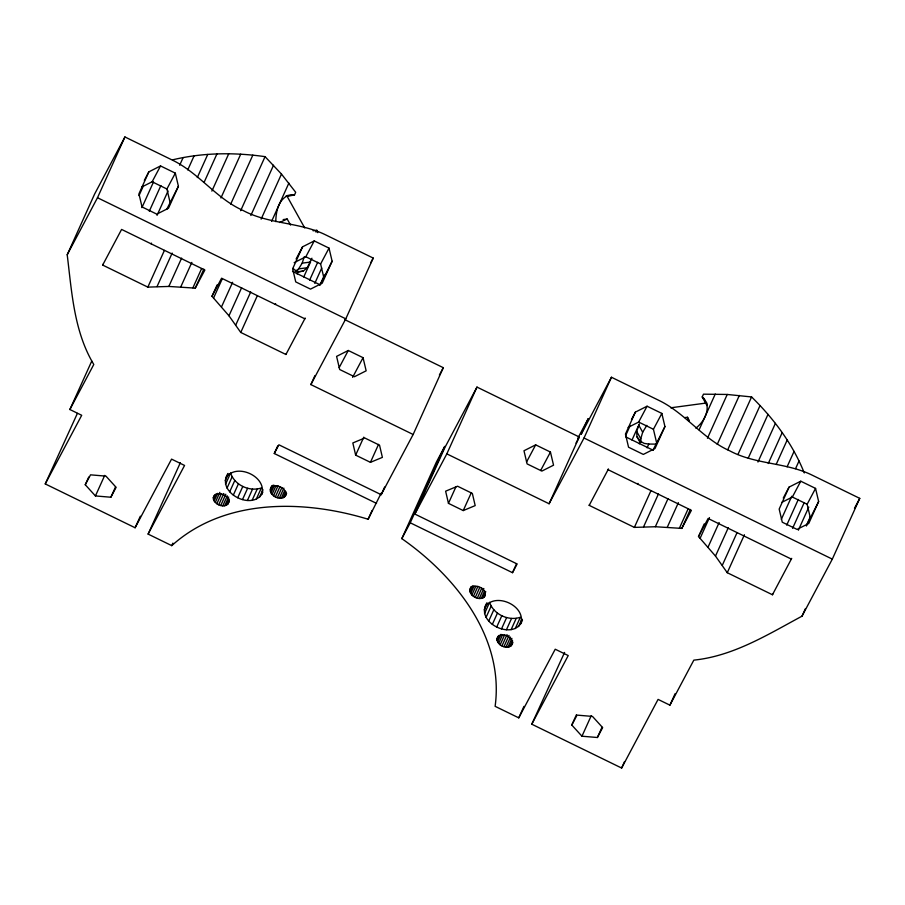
<?xml version="1.0" encoding="UTF-8"?>
<svg xmlns="http://www.w3.org/2000/svg" width="905" height="905" viewBox="0 0 905 905"><rect width="100%" height="100%" fill="white"/><g stroke="black" fill="none" stroke-linecap="round" stroke-linejoin="round"><path stroke-width="1.36" d="M275.765 221.612C275.98 212.019 278.05 200.548 287.473 195.695L294.442 195.095L295.697 192.301L281.478 174.065L265.052 156.655C234.35 152.278 202.731 152.549 172.482 159.868M213.297 497.716C215.661 489.82 229.033 494.605 228.965 501.811C226.612 509.696 213.229 504.922 213.297 497.716L214.428 495.205M470.227 588.929C474.695 582.051 489.345 589.777 484.254 597.051C478.078 601.927 465.781 593.827 471.358 586.417M641.091 442.251L640.785 438.767L642.674 432.217L646.837 425.35M262.891 491.992C253.954 512.207 215.254 492.784 227.981 473.428M261.76 494.492C267.348 476.799 237.121 462.67 226.284 477.195M522.468 620.038C514.832 642.12 473.937 622.674 486.992 602.73M520.771 623.805C526.359 606.101 496.132 591.972 485.295 606.497M640.061 442.353L636.973 436.81L636.69 431.414L639.292 423.913M295.29 271.443L298.605 268.898L302.168 263.163L304.238 256.76M311.931 258.23L307.214 267.744L303.288 271.07L299.103 271.805L294.623 269.916L293.141 268.4M286.58 493.327C283.831 504.176 264.713 494.73 271.953 485.861M285.448 495.838C288.028 488.485 275.471 482.489 270.821 488.361M496.969 638.726C499.82 631.147 512.988 636.158 512.558 643.421C509.719 651 496.54 645.989 496.969 638.726L498.101 636.215M381.152 493.202L368.131 519.244C303.876 499.628 224.508 497.999 171.758 545.636L148.115 534.097L184.563 465.453L171.565 459.118L135.105 527.751L45.25 483.926L81.699 415.282L69.877 409.513L93.792 364.477C73.905 331.434 71.812 292.01 67.208 254.769L94.64 193.998L124.924 136.96L172.222 160.027C198.851 172.821 216.159 198.546 243.196 210.548C269.034 224.395 299.713 221.974 325.924 235.006L373.222 258.072L345.789 318.843L310.868 384.591L413.144 434.479L443.303 367.69L344.816 319.657M67.208 254.769L97.491 197.731L124.924 136.96M102.661 265.075L121.598 229.429L204.869 270.052L195.265 288.129L168.828 286.444L147.843 287.123L102.661 265.075L103 264.328M148.85 171.848L138.94 193.817L142.028 206.928L156.814 214.146L168.488 208.229L178.409 186.272L175.321 173.149L160.536 165.943L148.85 171.848L144.325 180.378M139.008 195.593L143.069 186.6M141.915 207.652L153.511 181.962M149.291 211.238L160.886 185.548M157.04 215.356L168.059 190.955M179.654 165.264L183.138 157.561M69.877 409.513L91.744 361.095M151.158 243.852L151.486 243.106M166.69 209.428L178.409 186.272M45.25 483.926L77.389 413.393M187.742 169.914L194.123 155.796M147.843 287.123L164.416 250.402M197.313 177.55L207.754 154.427M157.04 286.58L172.165 253.083M204.157 182.233L216.951 153.884M168.828 286.444L181.622 258.106M211.872 191.113L228.739 153.76M85.262 484.741L90.523 474.842L105.953 476.132L116.123 487.331L110.863 497.23L95.432 495.94L85.262 484.741L88.747 477.037M180.796 286.874L191.849 262.393M220.933 197.98L240.707 154.178M95.432 495.94L104.72 475.385M192.912 287.835L201.634 268.514M230.718 204.1L252.823 155.151M195.265 288.129L203.829 269.17M110.863 497.23L115.501 486.958M240.651 210.718L265.052 156.655M211.985 296.286L221.589 278.208L304.861 318.82L305.2 318.074L285.923 354.477L240.753 332.44L228.965 315.788L211.985 296.286L217.121 284.905M213.614 297.937L222.347 278.616M250.843 215.492L273.525 165.242M221.567 306.761L232.619 282.281M261.115 219.157L281.478 174.065M228.965 315.788L241.635 287.722M271.579 221.408L288.876 183.093M135.105 527.751L140.332 516.201M235.786 324.986L250.719 291.93M148.115 534.097L180.333 462.749M240.753 332.44L257.325 295.72M275.301 304.408L275.64 303.661M302.564 246.827L292.643 268.796L295.731 281.908L310.517 289.114L322.203 283.208L332.124 261.24L329.024 248.128L314.25 240.911L302.564 246.827L296.093 259.011M171.758 545.636L172.9 543.124M297.123 273.932L298.254 271.409M315.992 232.144L316.829 230.277L313.062 230.775M303.752 276.964L310.098 262.903M309.612 280.199L317.689 262.303M213.456 499.277L215.729 494.254M214.146 500.872L217.539 493.349M215.3 502.399L219.836 492.354M225.255 480.566L228.094 474.288M314.793 283.389L321.716 268.05M225.503 484.299L230.605 472.998C234.486 485.08 249.463 491.992 261.319 487.987L256.228 499.277M216.849 503.734L221.386 493.7M285.923 354.477L286.263 353.731M218.705 504.809L223.795 493.519M227.019 488.134L232.121 476.833M319.85 285.233L324.465 275.007M220.718 505.533L225.809 494.243M320.404 284.408L332.124 261.24M222.754 505.861L227.291 495.827M229.689 491.811L234.791 480.521M224.689 505.782L228.648 497.003M226.374 505.284L229.203 499.017M227.709 504.424L229.406 500.657M233.332 495.08L238.434 483.79M237.71 497.727L242.811 486.438M242.517 499.56L247.619 488.27M247.427 500.465L252.518 489.175M252.099 500.363L257.201 489.073M376.548 503.395L274.272 453.507L277.722 445.871M259.52 497.275L262.914 489.752M310.868 384.591L314.929 375.598M270.335 489.752L272.032 485.985M270.38 491.291L273.22 485.023M270.957 492.886L274.362 485.363M272.032 494.435L275.991 485.657M273.514 495.816L278.039 485.781M275.312 496.958L279.837 486.913M277.303 497.75L281.828 487.716M279.351 498.169L283.876 488.134M281.308 498.169L284.713 490.646M283.061 497.761L285.889 491.483M284.475 496.969L286.172 493.202M355.654 455.136L352.826 442.952L364.76 437.986L379.546 445.192L382.385 457.376L370.439 462.342L355.654 455.136L363.776 437.16M370.439 462.342L378.55 444.366M368.131 519.244L372.102 510.465M274.272 453.507L278.898 444.796L381.175 494.684L384.648 486.981M401.82 538.633L436.334 462.184L444.751 446.346L410.237 522.796L401.82 538.633C455.272 575.965 504.447 637.312 495.126 706.33L518.769 717.857L555.218 649.224L568.227 655.559L531.778 724.204L621.633 768.04L658.082 699.395L669.915 705.165L693.83 660.13C733.401 656.08 767.825 634.552 802.022 616.158L832.317 559.12L859.75 498.361L812.452 475.295C786.241 462.263 755.562 464.684 729.724 450.826C702.687 438.823 685.379 413.11 658.75 400.315L611.452 377.249L581.168 434.276L588.25 418.596L577.775 438.314M414.863 514.074L445.011 447.296L476.98 387.091L579.257 436.979L549.097 503.757L446.832 453.869L414.863 514.074L517.128 563.962L512.502 572.684L410.237 522.796M446.832 453.869L476.98 387.091M448.461 503.361L445.622 491.189L457.568 486.211L472.342 493.429L475.182 505.601L463.236 510.578L448.461 503.361L455.996 486.664M463.236 510.578L471.358 492.592M469.853 590.354L471.55 586.587M470.012 591.915L472.84 585.637M470.691 593.51L474.084 585.988M471.844 595.026L475.815 586.248M473.406 596.372L477.931 586.338M475.249 597.447L479.786 587.402M477.263 598.171L481.799 588.137M479.299 598.499L483.836 588.465M481.234 598.42L484.639 590.897M482.919 597.922L485.759 591.655M484.254 597.051L485.385 594.551M484.266 609.868L487.105 603.59M484.514 613.601L489.616 602.311C493.497 614.382 508.474 621.294 520.33 617.289L515.239 628.579M486.03 617.436L491.132 606.146M488.7 621.113L493.802 609.823M512.502 572.684L516.529 563.758M492.343 624.382L497.445 613.092M496.721 627.029L501.823 615.739M549.097 503.757L584.019 438.009L611.452 377.249M501.528 628.862L506.63 617.572M497.015 640.265L499.277 635.242M497.592 641.86L500.997 634.337M498.655 643.41L502.626 634.631M506.438 629.767L511.529 618.477M500.137 644.79L504.673 634.756M501.936 645.932L507.038 634.631M511.11 629.665L516.212 618.375M503.927 646.724L509.029 635.434M505.974 647.143L510.511 637.109M507.943 647.143L511.902 638.364M518.531 626.577L521.925 619.054M509.685 646.736L512.524 640.457M511.099 645.944L512.796 642.177M589.189 505.363L608.454 468.971L608.115 469.718L691.397 510.33L681.793 528.407L655.356 526.733L634.371 527.4L589.189 505.363L589.528 504.617M635.378 412.126L625.457 434.095L628.556 447.217L643.331 454.423L655.016 448.518L664.937 426.549L661.849 413.427L647.064 406.221L635.378 412.126L631.498 419.445M625.593 435.735L630.208 425.508M632.007 440.045L638.353 425.984M639.303 443.801L640.435 441.278L636.973 436.81M518.769 717.857L523.95 706.398M647.098 447.817L648.795 444.05L656.306 444.129M637.674 484.13L638.014 483.383M653.218 449.717L664.937 426.549M531.778 724.204L564.584 652.426M634.371 527.4L650.944 490.691M643.568 526.857L658.501 493.802M706.997 405.564L702.223 396.967L703.479 394.173L727.235 394.456L751.58 396.944C773.741 418.596 792.791 444.016 804.274 472.964M655.356 526.733L668.014 498.666M699.113 429.796L715.267 394.037M571.79 725.029L577.051 715.12L592.481 716.421L602.651 727.609L597.391 737.507L581.96 736.217L571.79 725.029L576.428 714.746M667.324 527.151L678.377 502.671M707.45 438.258L727.235 394.456M581.96 736.217L591.248 715.674M679.44 528.124L688.162 508.791M717.246 444.378L739.351 395.428M681.793 528.407L690.357 509.447M597.391 737.507L602.029 727.235M727.756 449.717L751.58 396.944M791.717 558.362L772.451 594.755L727.269 572.718L715.493 556.066L698.513 536.563L704.226 523.927M700.142 538.215L709.452 517.603M737.948 454.48L760.053 405.531M708.095 547.039L719.147 522.558M748.231 458.145L768.006 414.354M715.493 556.066L728.287 527.728M757.949 462.025L775.404 423.382M621.633 768.04L624.529 761.614M722.314 565.274L736.862 533.068M768.266 463.496L782.225 432.579M727.269 572.718L744.419 534.742M776.173 464.435L787.192 440.022M669.915 705.165L675.085 693.694M787.101 466.81L794.058 451.391M795.552 468.654L799.036 460.95M789.081 487.105L779.171 509.074L782.259 522.196L797.045 529.402L808.731 523.497L818.64 501.528L815.552 488.406L800.767 481.2L789.081 487.105L783.266 498.078M781.32 519.357L791.762 496.245M786.717 525.138L798.312 499.447M792.588 528.339L804.194 502.648M798.357 530.217L808.799 507.094M772.451 594.755L772.791 594.008M806.332 525.59L810.394 516.608M806.378 525.907L818.64 501.528M802.022 616.158L805.45 608.567M141.61 187.097L152.131 181.781L160.536 165.943M170.004 202.109L166.905 188.998L175.321 173.149M294.148 262.665L305.833 256.76L314.25 240.911M323.707 277.088L320.608 263.966L329.024 248.128M370.586 263.038L373.222 258.072M339.137 367.679L348.278 350.484L363.052 357.69L366.152 370.812L354.466 376.718L339.68 369.512L336.592 356.389L348.278 350.484M352.611 377.351L363.052 357.69M439.389 375.066L443.303 367.69M381.175 494.684L413.144 434.479M526.529 462.048L535.669 444.853L550.444 452.059L553.543 465.181L541.857 471.086L527.072 463.88L523.984 450.758L535.669 444.853M540.658 470.487L550.444 452.059M575.999 443.122L579.257 436.979M628.138 427.386L638.647 422.069L647.064 406.221M656.521 442.387L653.433 429.275L661.849 413.427M698.513 536.563L708.117 518.486L791.389 559.109M781.841 502.354L792.361 497.037L800.767 481.2M810.235 517.366L807.136 504.255L815.552 488.406M854.478 508.282L859.75 498.361M695.809 428.122C704.961 421.459 712.518 405.96 702.223 396.967M279.555 222.506L287.213 219.044L290.573 225.096M287.021 195.593L293.186 194.756M285.629 196.283L294.442 195.095M283.175 219.587L287.213 219.044M302.168 263.163L310.619 262.031M298.605 268.898L307.214 267.744M296.795 271.953L303.288 271.07M670.741 407.804L706.873 402.951M684.915 417.601L687.495 417.262L689.406 420.701M648.795 444.05L644.247 443.416L640.435 441.278M152.131 181.781L166.905 188.998M305.833 256.76L320.608 263.966M638.647 422.069L653.433 429.275M792.361 497.037L807.136 504.255M292.53 271.387L320.019 284.792M625.74 436.889L653.24 450.294M97.491 197.731L345.789 318.843M584.019 438.009L832.317 559.12M703.343 397.793L707.359 405.01M638.659 424.999L642.674 432.217M636.69 431.414L640.785 438.767M286.998 196.102L304.725 227.947M316.829 230.277L317.745 232.676M687.495 417.262L688.682 420.927"/></g></svg>
